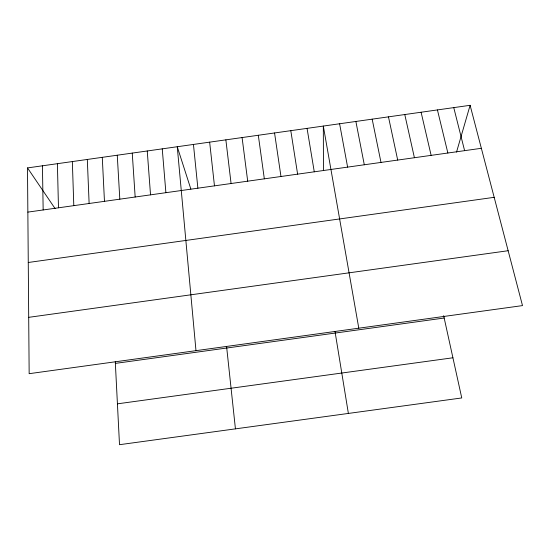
<?xml version="1.0" encoding="UTF-8"?>
<svg xmlns="http://www.w3.org/2000/svg" width="550" height="550" viewBox="0 0 550 550"><rect width="100%" height="100%" fill="white"/><g stroke="black" fill="none" stroke-linecap="round" stroke-linejoin="round"><path stroke-width="0.82" d="M456.527 152.123L470.106 105.304L27.5 167.915L29.157 373.684L522.5 305.601L470.106 105.304M27.858 212.114L481.353 148.301M28.263 262.488L494.175 197.326M28.703 317.336L508.145 250.724M115.356 363.392L444.173 318.024M117.425 403.837L452.918 357.782M27.5 167.915L55.11 208.608M190.864 189.097L177.251 146.733L195.979 350.659M453.764 107.621L464.606 150.659M437.429 109.931L447.865 153.01M421.101 112.241L431.131 155.368M404.779 114.544L414.411 157.719M443.658 315.673L461.752 397.946L119.508 444.696L115.28 361.797M388.472 116.854L397.698 160.071M372.171 119.157L380.992 162.422M355.877 121.468L364.299 164.773M339.597 123.771L347.614 167.118M358.793 328.192L323.324 126.067L323.462 170.438M307.058 128.37L314.27 171.813M335.005 331.471L348.377 413.428M290.799 130.673L297.612 174.151M274.553 132.969L280.968 176.495M258.314 135.266L264.33 178.839M242.083 137.562L247.699 181.177M225.864 139.858L231.076 183.514M209.653 142.147L214.466 185.852M226.579 346.431L235.434 428.856M193.449 144.444L197.869 188.189M162.243 148.858L165.894 192.686M147.242 150.975L150.528 194.851M132.248 153.099L135.162 197.01M117.26 155.217L119.811 199.176M102.279 157.334L104.466 201.334M87.312 159.452L89.127 203.493M72.346 161.569L73.796 205.645M57.393 163.687L58.479 207.804M42.439 165.797L43.161 209.956"/></g></svg>
